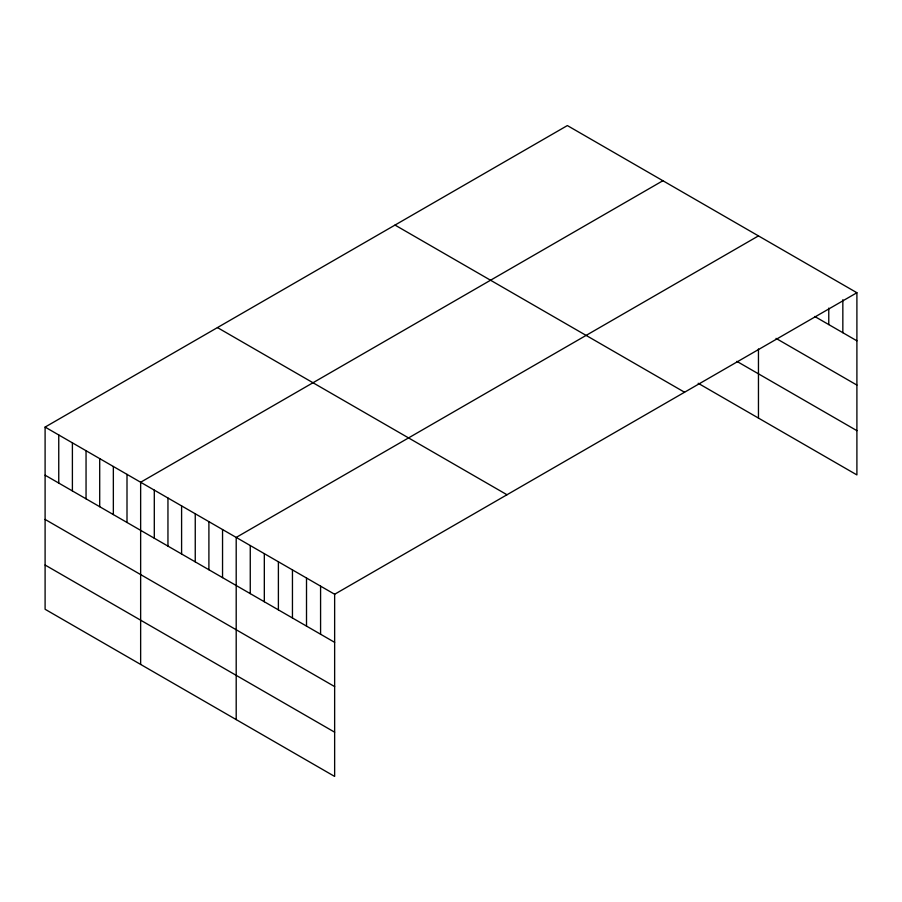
<?xml version="1.0" encoding="UTF-8"?>
<svg xmlns="http://www.w3.org/2000/svg" width="902" height="902" viewBox="0 0 902 902"><rect width="100%" height="100%" fill="white"/><g stroke="black" fill="none" stroke-linecap="round" stroke-linejoin="round"><path stroke-width="1.35" d="M45.1 427.086L334.642 594.26L334.642 776.43L45.1 609.267L45.1 427.086L567.358 125.57L856.9 292.733L856.9 474.914L698.171 383.271M662.902 180.727L140.644 482.254L140.644 664.436M758.458 235.896L236.2 537.423L236.2 719.593M334.642 594.26L856.9 292.733M814.709 316.467L856.9 340.821M776.036 338.385L856.9 385.075M736.844 361.352L856.9 430.66M395.008 225.072L684.55 392.235M217.45 327.584L506.992 494.747M45.1 475.185L334.642 642.348M45.1 519.428L334.642 686.591M45.1 565.024L334.642 732.187M842.84 299.723L842.84 332.703M828.769 308.101L828.769 324.585M758.458 348.961L758.458 418.077M320.582 586.131L320.582 634.23M306.511 578.013L306.511 626.112M292.451 569.895L292.451 617.983M278.391 561.777L278.391 609.865M264.32 553.659L264.32 601.747M250.26 545.541L250.26 593.629M222.546 529.542L222.546 577.63M208.903 521.66L208.903 569.748M195.249 513.779L195.249 561.867M181.595 505.898L181.595 553.986M167.952 498.017L167.952 546.105M154.298 490.136L154.298 538.223M127.002 474.373L127.002 522.461M113.348 466.492L113.348 514.58M99.705 458.611L99.705 506.698M86.051 450.729L86.051 498.817M72.397 442.848L72.397 490.936M58.754 434.967L58.754 483.066"/></g></svg>
